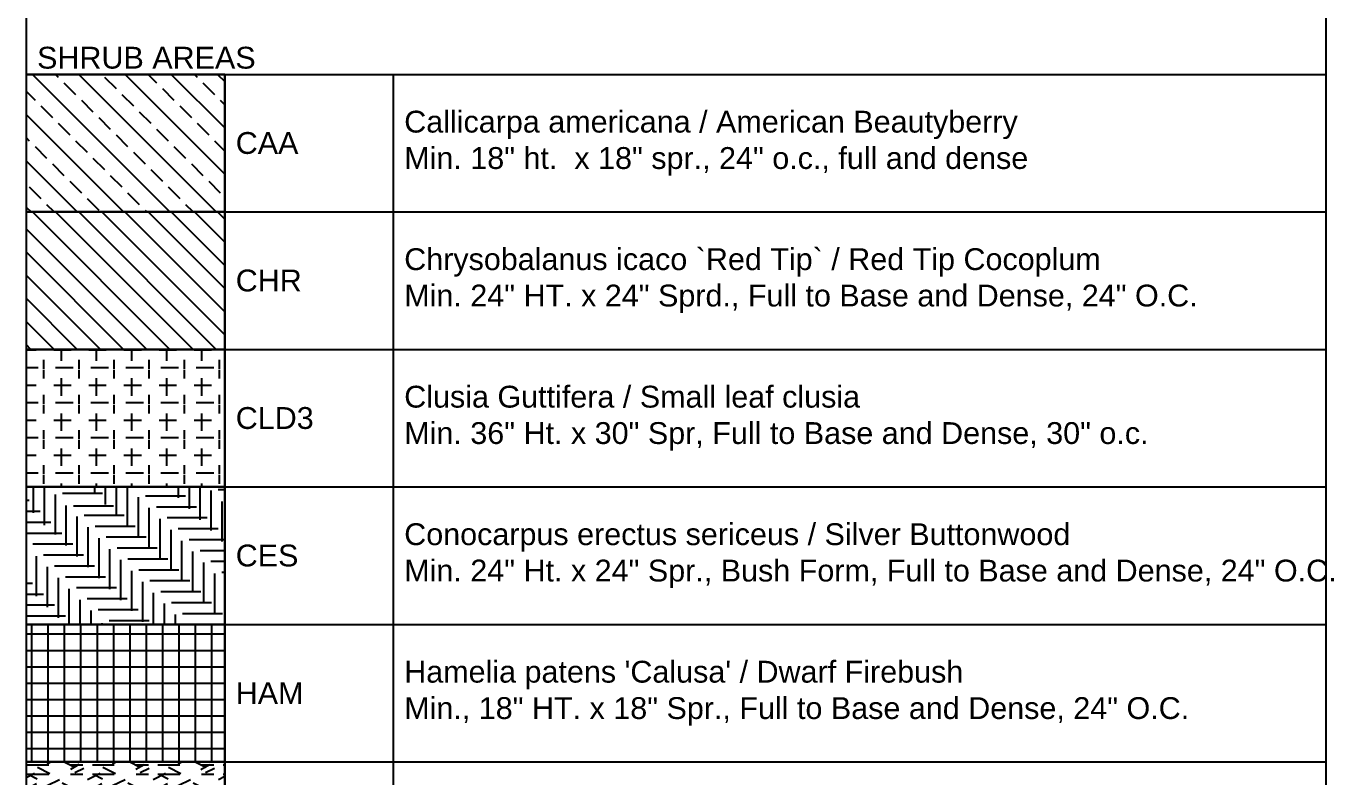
# Model space of a CAD drawing. Header units: feet. Extents: x 919634 to 928945, y 707022 to 708026.
# Drawn here: x 919835.5 to 919955.3, y 707267 to 707335.8 of the extents above; entities that cross this region are included whole.
import ezdxf

# ---------------------------------------------------------------- set-up
doc = ezdxf.new("R2010")
doc.units = ezdxf.units.FT
doc.header["$LTSCALE"] = 20
doc.header["$MEASUREMENT"] = 0
doc.layers.add('L-SCHD-TEXT-035M', color=7, linetype='Continuous')
doc.layers.add('LP-PATT-SHAR', color=4, linetype='Continuous')
doc.styles.add('SCHEDULE HEADER', font='arial.ttf')
doc.styles.add('SCHEDULE TEXT', font='arial.ttf')
doc.styles.add('SCHEDULE TITLE', font='arial.ttf')

# ---------------------------------------------------------------- blocks, each defined once
blk = doc.blocks.new('*T204')
at = {"layer": 'L-SCHD-TEXT-035M', "color": 0, "linetype": 'ByBlock', "lineweight": -2, "transparency": 16777216}
for p, q in [((0, 0), (119.0581173260573, 0)), ((0, 0), (0, -631.4164620281952)), ((119.0581173260573, 0), (119.0581173260573, -631.4164620281952)), ((0, -7.2), (119.0581173260573, -7.2)), ((18.2, -7.2), (18.2, -13.60291041382446)), ((33.63656207366985, -7.2), (33.63656207366985, -13.60291041382446)), ((0, -13.60291041382446), (119.0581173260573, -13.60291041382446)), ((0, -20.00445657116871), (119.0581173260573, -20.00445657116871)), ((18.2, -20.00445657116871), (18.2, -214.1044565711687)), ((33.63656207366985, -20.00445657116871), (33.63656207366985, -214.1044565711687)), ((0, -38.90445657116871), (119.0581173260573, -38.90445657116871)), ((0, -56.50445657116871), (119.0581173260573, -56.50445657116871)), ((0, -74.10445657116871), (119.0581173260573, -74.10445657116871)), ((0, -93.0044565711687), (119.0581173260573, -93.0044565711687)), ((0, -109.1044565711687), (119.0581173260573, -109.1044565711687)), ((0, -125.2044565711687), (119.0581173260573, -125.2044565711687)), ((0, -144.1044565711687), (119.0581173260573, -144.1044565711687)), ((0, -160.2044565711687), (119.0581173260573, -160.2044565711687)), ((0, -179.1044565711687), (119.0581173260573, -179.1044565711687)), ((0, -195.2044565711687), (119.0581173260573, -195.2044565711687)), ((0, -214.1044565711687), (119.0581173260573, -214.1044565711687)), ((0, -220.506002728513), (119.0581173260573, -220.506002728513)), ((18.2, -220.506002728513), (18.2, -271.806002728513)), ((33.63656207366985, -220.506002728513), (33.63656207366985, -271.806002728513)), ((0, -238.1060027285129), (119.0581173260573, -238.1060027285129)), ((0, -255.7060027285129), (119.0581173260573, -255.7060027285129)), ((0, -271.806002728513), (119.0581173260573, -271.806002728513)), ((0, -278.2075488858572), (119.0581173260573, -278.2075488858572)), ((18.2, -278.2075488858572), (18.2, -316.0075488858573)), ((33.63656207366985, -278.2075488858572), (33.63656207366985, -316.0075488858573)), ((0, -290.8075488858572), (119.0581173260573, -290.8075488858572)), ((0, -303.4075488858572), (119.0581173260573, -303.4075488858572)), ((0, -316.0075488858573), (119.0581173260573, -316.0075488858573)), ((0, -322.4090950432015), (119.0581173260573, -322.4090950432015)), ((18.2, -322.4090950432015), (18.2, -448.4090950432017)), ((33.63656207366985, -322.4090950432015), (33.63656207366985, -448.4090950432017)), ((0, -335.0090950432015), (119.0581173260573, -335.0090950432015)), ((0, -347.6090950432015), (119.0581173260573, -347.6090950432015)), ((0, -360.2090950432016), (119.0581173260573, -360.2090950432016)), ((0, -372.8090950432016), (119.0581173260573, -372.8090950432016)), ((0, -385.4090950432016), (119.0581173260573, -385.4090950432016)), ((0, -398.0090950432016), (119.0581173260573, -398.0090950432016)), ((0, -410.6090950432016), (119.0581173260573, -410.6090950432016)), ((0, -423.2090950432017), (119.0581173260573, -423.2090950432017)), ((0, -435.8090950432017), (119.0581173260573, -435.8090950432017)), ((0, -448.4090950432017), (119.0581173260573, -448.4090950432017)), ((0, -454.8106412005459), (119.0581173260573, -454.8106412005459)), ((18.2, -454.8106412005459), (18.2, -505.210641200546)), ((33.63656207366985, -454.8106412005459), (33.63656207366985, -505.210641200546)), ((0, -467.410641200546), (119.0581173260573, -467.410641200546)), ((0, -480.010641200546), (119.0581173260573, -480.010641200546)), ((0, -492.610641200546), (119.0581173260573, -492.610641200546)), ((0, -505.210641200546), (119.0581173260573, -505.210641200546)), ((0, -511.6135516143705), (119.0581173260573, -511.6135516143705)), ((18.2, -511.6135516143705), (18.2, -599.8135516143707)), ((33.63656207366985, -511.6135516143705), (33.63656207366985, -599.8135516143707)), ((0, -524.2135516143705), (119.0581173260573, -524.2135516143705)), ((0, -536.8135516143706), (119.0581173260573, -536.8135516143706)), ((0, -549.4135516143706), (119.0581173260573, -549.4135516143706)), ((0, -562.0135516143706), (119.0581173260573, -562.0135516143706)), ((0, -574.6135516143706), (119.0581173260573, -574.6135516143706)), ((0, -587.2135516143707), (119.0581173260573, -587.2135516143707)), ((0, -599.8135516143707), (119.0581173260573, -599.8135516143707)), ((0, -606.2164620281951), (119.0581173260573, -606.2164620281951)), ((18.2, -606.2164620281951), (18.2, -631.4164620281952)), ((33.63656207366985, -606.2164620281951), (33.63656207366985, -631.4164620281952)), ((0, -618.8164620281951), (119.0581173260573, -618.8164620281951)), ((0, -631.4164620281952), (119.0581173260573, -631.4164620281952))]:
    blk.add_line(p, q, dxfattribs=at)
at = {"layer": 'L-SCHD-TEXT-035M', "color": 0, "transparency": 16777216, "char_height": 2}
for s, insert, width, attachment_point, style in [('^JSYMBOL', (1, -13.10291041382446), 16.2, 7, 'SCHEDULE HEADER'), ('^JCODE', (19.2, -13.10291041382446), 13.43656207366985, 7, 'SCHEDULE HEADER'), ('^JBOTANICAL / COMMON NAME', (34.63656207366985, -13.10291041382446), 83.42155525238745, 7, 'SCHEDULE HEADER'), ('^JTREES', (1, -19.50445657116871), 117.0581173260573, 7, 'SCHEDULE HEADER'), ('Bursera simaruba / Gumbo Limbo^JMin. 12` Ht. x 5` Spr. 2" Cal., 6\' c.t., Single Straight Trunk, Full Canopy (CATEGORY 1 TREE)', (34.63656207366985, -29.45445657116871), 83.42155525238745, 4, 'SCHEDULE TEXT'), ('BU', (19.2, -29.45445657116871), 13.43656207366985, 4, 'SCHEDULE TEXT'), ('Clusia rosea / Pitch Apple^JMin. 10` Ht. x 4` Spr. 2" Cal. 5\' c.t. Single Straight Trunk, Full Canopy (CATEGORY 2 TREE)', (34.63656207366985, -47.70445657116871), 83.42155525238745, 4, 'SCHEDULE TEXT'), ('CR', (19.2, -47.70445657116871), 13.43656207366985, 4, 'SCHEDULE TEXT'), ('Coccoloba diversifolia / Pigeon Plum^JMin. 10` Ht. x 4` Spr., 2" Cal., 5\' c.t., Single Straight Trunk, Full Canopy (CATEGORY 2 TREE)', (34.63656207366985, -65.30445657116871), 83.42155525238745, 4, 'SCHEDULE TEXT'), ('CO', (19.2, -65.30445657116871), 13.43656207366985, 4, 'SCHEDULE TEXT'), ('Conocarpus erectus / Green Buttonwood^JMin. 12` Ht. x 5` Spr., 2.5" Cal., 6\' c.t., Single Straight Trunk, Full Canopy (CATEGORY 1 TREE)', (34.63656207366985, -83.55445657116871), 83.42155525238745, 4, 'SCHEDULE TEXT'), ('CE', (19.2, -83.55445657116871), 13.43656207366985, 4, 'SCHEDULE TEXT'), ('Conocarpus erectus sericeus / Silver Buttonwood^JMin. 10` Ht. x 4` Spr., 1.5" Cal., 5\' c.t., Single Straight Trunk, Full Canopy (CATEGORY 3 TREE)', (34.63656207366985, -101.0544565711687), 83.42155525238745, 4, 'SCHEDULE TEXT'), ('CS', (19.2, -101.0544565711687), 13.43656207366985, 4, 'SCHEDULE TEXT'), ('Cordia sebestena / Orange Geiger Tree^JMin. 10` Ht. x 4` Spr. 2" Cal. Min. 5\' c.t., Single Straight Trunk, Full Canopy (CATEGORY 2 TREE)', (34.63656207366985, -117.1544565711687), 83.42155525238745, 4, 'SCHEDULE TEXT'), ('CG', (19.2, -117.1544565711687), 13.43656207366985, 4, 'SCHEDULE TEXT'), ('Delonix regia / Royal Poinciana^JMin. 18` Ht. x 10` Spr., 6" Cal., Single Straight leader, Full Canopy (CATEGORY 1 TREE)', (34.63656207366985, -134.6544565711687), 83.42155525238745, 4, 'SCHEDULE TEXT'), ('DR', (19.2, -134.6544565711687), 13.43656207366985, 4, 'SCHEDULE TEXT'), ('Elaeocarpus decipiens / Japanese Blueberry Tree^JMin. 10` Ht. x 4` Spr., 2" cal., 5` c.t., Full dense canopy (CATEGORY 2 TREE)', (34.63656207366985, -152.1544565711687), 83.42155525238745, 4, 'SCHEDULE TEXT'), ('ED', (19.2, -152.1544565711687), 13.43656207366985, 4, 'SCHEDULE TEXT'), ('Lagerstroemia speciosa / Queen\'s Crape Myrtle^JMin. 12\' ht., 5\' spr., 2" cal. 6\' c.t., full canopy (CATEGORY 1 TREE)', (34.63656207366985, -169.6544565711687), 83.42155525238745, 4, 'SCHEDULE TEXT'), ('LS', (19.2, -169.6544565711687), 13.43656207366985, 4, 'SCHEDULE TEXT'), ('Ligustrum japonicum / Japanese Privet^JMin. 8` Ht. x 4` Spr. 1.5" Cal., Multi-Trunk, Full Canopy (CATEGORY 3 TREE)', (34.63656207366985, -187.1544565711687), 83.42155525238745, 4, 'SCHEDULE TEXT'), ('LJ', (19.2, -187.1544565711687), 13.43656207366985, 4, 'SCHEDULE TEXT'), ("Quercus virginiana / Live Oak^JMin. 12` Ht. x 5` Spr., 2` Cal., 6' c.t., Straight trunk, Full Canopy (CATEGORY 1 TREE)", (34.63656207366985, -204.6544565711687), 83.42155525238745, 4, 'SCHEDULE TEXT'), ('QV', (19.2, -204.6544565711687), 13.43656207366985, 4, 'SCHEDULE TEXT'), ('^JPALM TREES', (1, -220.006002728513), 117.0581173260573, 7, 'SCHEDULE HEADER'), ('Ptychosperma elegans / Alexander palm^J10` Ct, Full canopy, single straight trunk, matched (CATEGORY 4 TREE)', (34.63656207366985, -229.306002728513), 83.42155525238745, 4, 'SCHEDULE TEXT'), ('PE', (19.2, -229.306002728513), 13.43656207366985, 4, 'SCHEDULE TEXT'), ('Roystonea elata / Florida Royal Palm^JMin. 8` GW, 16` OA Ht., Heavy Straight Trunk, No Scars, Full Crown (CATEGORY 4 TREE)', (34.63656207366985, -246.9060027285129), 83.42155525238745, 4, 'SCHEDULE TEXT'), ('RE', (19.2, -246.9060027285129), 13.43656207366985, 4, 'SCHEDULE TEXT'), ('Sabal palmetto / Cabbage Palmetto^JVarying Heights, 12`-16` CT, Slick Straight Trunk (CATEGORY 4 TREE)', (34.63656207366985, -263.756002728513), 83.42155525238745, 4, 'SCHEDULE TEXT'), ('SP', (19.2, -263.756002728513), 13.43656207366985, 4, 'SCHEDULE TEXT'), ('^JSHRUBS', (1, -277.7075488858572), 117.0581173260573, 7, 'SCHEDULE HEADER'), ('Cordyline fruticosa `Red Sister` / Red Sister Ti Plant^J3 PPP, Min. 24" Ht. x 18" Spr., Full to Base and Dense', (34.63656207366985, -284.5075488858572), 83.42155525238745, 4, 'SCHEDULE TEXT'), ('COR', (19.2, -284.5075488858572), 13.43656207366985, 4, 'SCHEDULE TEXT'), ('Crinum augustum `Queen Emma` / `Queen Emma` Crinum^J1 PPP, Min. 3` Ht. x 3` Spr., Disease Free, Specimen', (34.63656207366985, -297.1075488858572), 83.42155525238745, 4, 'SCHEDULE TEXT'), ('CRI', (19.2, -297.1075488858572), 13.43656207366985, 4, 'SCHEDULE TEXT'), ('Podocarpus macrophyllus `pringles` / Dwarf Podocarpus^J18" Ht. x 18" Spr. 18" O.C. Full and Dense Shrub, Full to Base', (34.63656207366985, -309.7075488858572), 83.42155525238745, 4, 'SCHEDULE TEXT'), ('POM', (19.2, -309.7075488858572), 13.43656207366985, 4, 'SCHEDULE TEXT'), ('^JSHRUB AREAS', (1, -321.9090950432015), 117.0581173260573, 7, 'SCHEDULE HEADER'), ('Callicarpa americana / American Beautyberry^JMin. 18" ht.  x 18" spr., 24" o.c., full and dense', (34.63656207366985, -328.7090950432015), 83.42155525238745, 4, 'SCHEDULE TEXT'), ('CAA', (19.2, -328.7090950432015), 13.43656207366985, 4, 'SCHEDULE TEXT'), ('Chrysobalanus icaco `Red Tip` / Red Tip Cocoplum^JMin. 24" HT. x 24" Sprd., Full to Base and Dense, 24" O.C.', (34.63656207366985, -341.3090950432015), 83.42155525238745, 4, 'SCHEDULE TEXT'), ('CHR', (19.2, -341.3090950432015), 13.43656207366985, 4, 'SCHEDULE TEXT'), ('Clusia Guttifera / Small leaf clusia^JMin. 36" Ht. x 30" Spr, Full to Base and Dense, 30" o.c.', (34.63656207366985, -353.9090950432015), 83.42155525238745, 4, 'SCHEDULE TEXT'), ('CLD3', (19.2, -353.9090950432015), 13.43656207366985, 4, 'SCHEDULE TEXT'), ('Conocarpus erectus sericeus / Silver Buttonwood^JMin. 24" Ht. x 24" Spr., Bush Form, Full to Base and Dense, 24" O.C.', (34.63656207366985, -366.5090950432016), 83.42155525238745, 4, 'SCHEDULE TEXT'), ('CES', (19.2, -366.5090950432016), 13.43656207366985, 4, 'SCHEDULE TEXT'), ('Hamelia patens \'Calusa\' / Dwarf Firebush^JMin., 18" HT. x 18" Spr., Full to Base and Dense, 24" O.C.', (34.63656207366985, -379.1090950432016), 83.42155525238745, 4, 'SCHEDULE TEXT'), ('HAM', (19.2, -379.1090950432016), 13.43656207366985, 4, 'SCHEDULE TEXT'), ('Philodendron\'Xanadu\' / Dwarf Philodendron^JMIN. 16" X 18" SPR.. 18" O.C.', (34.63656207366985, -391.7090950432016), 83.42155525238745, 4, 'SCHEDULE TEXT'), ('PHI', (19.2, -391.7090950432016), 13.43656207366985, 4, 'SCHEDULE TEXT'), ('Podocarpus macrophyllus / Podocarpus^JMin. 48" Ht. x 18" Spr., Full to Base and Densee, 18" O.C. ', (34.63656207366985, -404.3090950432016), 83.42155525238745, 4, 'SCHEDULE TEXT'), ('POD', (19.2, -404.3090950432016), 13.43656207366985, 4, 'SCHEDULE TEXT'), ('Psychotria nervosa \'Little Psycho\' / Dwarf Wild Coffee^JMin. 18" Ht. x 18" Spr. 18" O.C. Full and Dense Shrub, Full to Edge of Pot', (34.63656207366985, -416.9090950432017), 83.42155525238745, 4, 'SCHEDULE TEXT'), ('PSY', (19.2, -416.9090950432017), 13.43656207366985, 4, 'SCHEDULE TEXT'), ('Serenoa repens / Saw Palmetto^JMin. 36" Ht. x 30" Spr. 30" O.C. Full and Dense Shrub, Full to Edge of Pot', (34.63656207366985, -429.5090950432017), 83.42155525238745, 4, 'SCHEDULE TEXT'), ('SER', (19.2, -429.5090950432017), 13.43656207366985, 4, 'SCHEDULE TEXT'), ('Zamia pumila / Coontie^JMin. 18" Ht. x 18" Spr., Full and Dense, No Spots, 24" O.C., ', (34.63656207366985, -442.1090950432017), 83.42155525238745, 4, 'SCHEDULE TEXT'), ('ZAM', (19.2, -442.1090950432017), 13.43656207366985, 4, 'SCHEDULE TEXT'), ('^JGRASSES', (1, -454.3106412005459), 117.0581173260573, 7, 'SCHEDULE HEADER'), ('Hymenocallis latifolia / Spider Lily^JMin. 18" Ht. x 18" Spr., Fully Rooted and Dense, 18" O.C., ', (34.63656207366985, -461.110641200546), 83.42155525238745, 4, 'SCHEDULE TEXT'), ('HYM', (19.2, -461.110641200546), 13.43656207366985, 4, 'SCHEDULE TEXT'), ('Muhlenbergia capillaris / Pink Muhly Grass^JMin. 18" HT. x 18" Sprd., Fully Rooted and Dense, 24" O.C.', (34.63656207366985, -473.710641200546), 83.42155525238745, 4, 'SCHEDULE TEXT'), ('MUH', (19.2, -473.710641200546), 13.43656207366985, 4, 'SCHEDULE TEXT'), ('Tripsacum dactyloides / Fakahatchee Grass^JMin. 36" ht. x 24" spr, 30" o.c.', (34.63656207366985, -486.310641200546), 83.42155525238745, 4, 'SCHEDULE TEXT'), ('FAK', (19.2, -486.310641200546), 13.43656207366985, 4, 'SCHEDULE TEXT'), ('Tripsacum floridanum / Dwarf Fakahatchee Grass^JMin. 18"  HT. x 18" Sprd., Fully Rooted and Dense, 24" O.C.', (34.63656207366985, -498.910641200546), 83.42155525238745, 4, 'SCHEDULE TEXT'), ('TRF', (19.2, -498.910641200546), 13.43656207366985, 4, 'SCHEDULE TEXT'), ('^JGROUND COVERS', (1, -511.1135516143705), 117.0581173260573, 7, 'SCHEDULE HEADER'), ('Ficus microcarpa `Green Island` / Green Island Ficus^JMin. 12" Ht. x 12" Sprd., Fully Rooted and Dense, 12" O.C.', (34.63656207366985, -517.9135516143706), 83.42155525238745, 4, 'SCHEDULE TEXT'), ('FIC', (19.2, -517.9135516143706), 13.43656207366985, 4, 'SCHEDULE TEXT'), ('Glandularia maritima / Beach Verbena^JMin. 8" HT. x 8" Sprd., Full and Dense, 12" O.C.', (34.63656207366985, -530.5135516143705), 83.42155525238745, 4, 'SCHEDULE TEXT'), ('GLA', (19.2, -530.5135516143705), 13.43656207366985, 4, 'SCHEDULE TEXT'), ('Helianthus debilis / Dune Sunflower^JMin. 18" Ht. x 18" Sprd., 24" O.C., Full and Dense', (34.63656207366985, -543.1135516143706), 83.42155525238745, 4, 'SCHEDULE TEXT'), ('HEL', (19.2, -543.1135516143706), 13.43656207366985, 4, 'SCHEDULE TEXT'), ('Ilex vomitoria `Nana` / Dwarf Yaupon^JMin. 12" Ht. x 12" Spr. 18" O.C. Full and Dense Shrub, Full to Edge of Pot', (34.63656207366985, -555.7135516143705), 83.42155525238745, 4, 'SCHEDULE TEXT'), ('ILV', (19.2, -555.7135516143705), 13.43656207366985, 4, 'SCHEDULE TEXT'), ('Juniperus chinensis `parsonii` / Parsoni juniper^JMin. 12" Ht.  x 18" Sprd., 24" O.C., Full and Dense', (34.63656207366985, -568.3135516143707), 83.42155525238745, 4, 'SCHEDULE TEXT'), ('JUP', (19.2, -568.3135516143707), 13.43656207366985, 4, 'SCHEDULE TEXT'), ('Salvia coccinea / Sage, Tropical Red^JMin. 12" ht. x 12" spr., full to base, 18" o.c.', (34.63656207366985, -580.9135516143706), 83.42155525238745, 4, 'SCHEDULE TEXT'), ('SAL', (19.2, -580.9135516143706), 13.43656207366985, 4, 'SCHEDULE TEXT'), ('Trachelospermum asiaticum `Minima` / Minima Jasmine^JMin. 12" Ht. x 18" Spr., 18" O.C., Full to Edge of Pot', (34.63656207366985, -593.5135516143707), 83.42155525238745, 4, 'SCHEDULE TEXT'), ('TRA', (19.2, -593.5135516143707), 13.43656207366985, 4, 'SCHEDULE TEXT'), ('^JSOD AND MULCH', (1, -605.7164620281951), 117.0581173260573, 7, 'SCHEDULE HEADER'), ('Shredded Melaleuca / Mulch^JFree of Foreign Materials and Weeds, Minimum Depth After Settling Shall be 3"; Quantity to be Verified in the Field', (34.63656207366985, -612.5164620281951), 83.42155525238745, 4, 'SCHEDULE TEXT'), ('MULCH', (19.2, -612.5164620281951), 13.43656207366985, 4, 'SCHEDULE TEXT'), ('Stenotaphrum secundatum `Floritam` / Floritam St. Augustine Sod^JDisease Free, Laid Tightly w/ Staggered Joints, Rolled and Sanded to Level Lawn *Quantity to be Verified in the Field', (34.63656207366985, -625.1164620281952), 83.42155525238745, 4, 'SCHEDULE TEXT'), ('SOD', (19.2, -625.1164620281952), 13.43656207366985, 4, 'SCHEDULE TEXT')]:
    blk.add_mtext(s, dxfattribs=dict(at, insert=insert, width=width, attachment_point=attachment_point, style=style))
blk = doc.blocks.new('LAFX-PLANTSCHEDULE2')
at = {"layer": 'LP-PATT-SHAR'}
h = blk.add_hatch(dxfattribs=at)
h.set_pattern_fill('ANSI33', color=256, scale=12, angle=90)
h.set_pattern_definition([(135, (0, -335.0090950431768), (-2.121320343559643, -2.121320343559643), []), (135, (0, -332.8877747032093), (-2.121320343559643, -2.121320343559643), [1.5, -0.75])])
h.paths.add_polyline_path([(0, -322.4090950432001), (0, -335.0090950431768), (18.19999999995343, -335.0090950431768), (18.19999999995343, -322.4090950432001)])
h = blk.add_hatch(dxfattribs=at)
h.set_pattern_fill('ANSI31', color=256, scale=12, angle=90)
h.set_pattern_definition([(135, (0, -347.6090950431535), (-1.060660171779821, -1.060660171779821), [])])
h.paths.add_polyline_path([(0, -335.0090950431768), (0, -347.6090950431535), (18.19999999995343, -347.6090950431535), (18.19999999995343, -335.0090950431768)])
h = blk.add_hatch(dxfattribs=at)
h.set_pattern_fill('LAFX-A410-SCREEN', color=256, scale=2.4, pattern_type=2)
h.set_pattern_definition([(0, (0.000531263998709619, -356.9906950431177), (0, 3.216), [0.806472, -2.409534582624]), (0, (0.8070000000298023, -358.6035910431528), (0, 3.216), [1.601232, -1.6147570698456]), (0, (2.408159999991767, -356.9906950431177), (0, 3.216), [0.806472, -2.409534582624]), (90, (1.613471999997273, -357.797095043119), (-3.216, 1.969232053028944e-16), [0.794784, -2.421222487224]), (90, (0.000531263998709619, -359.4100630431203), (-3.216, 1.969232053028944e-16), [0.783096, -2.432910391824]), (90, (1.613471999997273, -360.2048448831774), (-3.216, 1.969232053028944e-16), [0.794784, -2.421222487224]), (90, (0.000531263998709619, -358.6152790430933), (-3.216, 1.969232053028944e-16), [0.8298479999999999, -2.386158773424])])
h.paths.add_polyline_path([(0, -347.6090950431535), (0, -360.2090950431302), (18.19999999995343, -360.2090950431302), (18.19999999995343, -347.6090950431535)])
h = blk.add_hatch(dxfattribs=at)
h.set_pattern_fill('LAFX-A220-HBDASH', color=256, scale=22, pattern_type=2)
h.set_pattern_definition([(0, (15.72472000005655, -381.0300550431712), (0, 22), [3.66674, -18.333333333326]), (0, (14.72459999995772, -380.0301550432341), (0, 22), [3.66674, -18.333333333326]), (0, (13.72470000002068, -379.0300350432517), (0, 22), [3.66674, -18.333333333326]), (0, (12.72458000003826, -378.0301350431982), (0, 22), [3.66674, -18.333333333326]), (0, (11.7246799999848, -377.0300150432158), (0, 22), [3.66674, -18.333333333326]), (0, (18.32490000000689, -376.262875043205), (0, 22), [3.66674, -18.333333333326]), (0, (10.72456000000238, -376.0301150432788), (0, 22), [3.66674, -18.333333333326]), (0, (17.32499999995343, -375.2629750432679), (0, 22), [3.66674, -18.333333333326]), (0, (9.724659999948926, -375.02999504318), (0, 22), [3.66674, -18.333333333326]), (0, (16.32487999997102, -374.2628770432202), (0, 22), [3.66674, -18.333333333326]), (0, (8.72453999996651, -374.0300510432571), (0, 22), [3.66674, -18.333333333326]), (0, (15.32498000003397, -373.2628890431952), (0, 22), [3.66674, -18.333333333326]), (0, (7.724640000029467, -373.0300630432321), (0, 22), [3.66674, -18.333333333326]), (0, (14.32486000005156, -372.2628790432354), (0, 22), [3.66674, -18.333333333326]), (0, (6.724739999976009, -372.0300530432723), (0, 22), [3.66674, -18.333333333326]), (0, (21.00009999994654, -371.6714310431853), (0, 22), [3.66674, -18.333333333326]), (0, (13.3249599999981, -371.2628910432104), (0, 22), [3.66674, -18.333333333326]), (0, (5.724619999993593, -371.0300430431962), (0, 22), [3.66674, -18.333333333326]), (0, (19.99997999996413, -370.6714430432767), (0, 22), [3.66674, -18.333333333326]), (0, (12.32484000001568, -370.2628150432138), (0, 22), [3.66674, -18.333333333326]), (0, (4.72472000005655, -370.0300550431712), (0, 22), [3.66674, -18.333333333326]), (0, (19.00008000002708, -369.6714550432516), (0, 22), [3.66674, -18.333333333326]), (0, (11.32493999996223, -369.2629150432767), (0, 22), [3.66674, -18.333333333326]), (0, (3.724599999957718, -369.0301550432341), (0, 22), [3.66674, -18.333333333326]), (0, (17.99996000004467, -368.6713350432692), (0, 22), [3.66674, -18.333333333326]), (0, (10.32481999997981, -368.2627950431779), (0, 22), [3.66674, -18.333333333326]), (0, (2.724700000020675, -368.0300350432517), (0, 22), [3.66674, -18.333333333326]), (0, (17.00005999999121, -367.6714350432158), (0, 22), [3.66674, -18.333333333326]), (0, (9.324920000042766, -367.2628950432409), (0, 22), [3.66674, -18.333333333326]), (0, (1.724645999958739, -367.0301350431982), (0, 22), [3.66674, -18.333333333326]), (0, (15.99994000000879, -366.6715350432787), (0, 22), [3.66674, -18.333333333326]), (0, (8.325019999989308, -366.2627750432584), (0, 22), [3.66674, -18.333333333326]), (0, (0.7246359999990091, -366.0300150432158), (0, 22), [3.66674, -18.333333333326]), (0, (15.00003999995533, -365.6714150431799), (0, 22), [3.66674, -18.333333333326]), (0, (7.324900000006892, -365.262875043205), (0, 22), [3.66674, -18.333333333326]), (0, (-0.2753520000260323, -365.0301150432788), (0, 22), [3.66674, -18.333333333326]), (0, (13.99991999997292, -364.6715150432428), (0, 22), [3.66674, -18.333333333326]), (0, (6.324999999953434, -364.2629750432679), (0, 22), [3.66674, -18.333333333326]), (0, (-1.275361999985762, -364.02999504318), (0, 22), [3.66674, -18.333333333326]), (0, (13.00002000003587, -363.6713950432604), (0, 22), [3.66674, -18.333333333326]), (0, (5.324879999971017, -363.2628550431691), (0, 22), [3.66674, -18.333333333326]), (0, (-2.27546000003349, -363.0300950432429), (0, 22), [3.66674, -18.333333333326]), (0, (11.99990000005346, -362.671495043207), (0, 22), [3.66674, -18.333333333326]), (0, (4.324980000033975, -362.2629550432321), (0, 22), [3.66674, -18.333333333326]), (0, (-3.275359999970533, -362.0299750432605), (0, 22), [3.66674, -18.333333333326]), (0, (11, -361.6713750432245), (0, 22), [3.66674, -18.333333333326]), (0, (3.324860000051558, -361.2628350432497), (0, 22), [3.66674, -18.333333333326]), (0, (-4.275260000023991, -361.030075043207), (0, 22), [3.66674, -18.333333333326]), (0, (10.00009999994654, -360.6714750431711), (0, 22), [3.66674, -18.333333333326]), (0, (2.3249599999981, -360.2629350431962), (0, 22), [3.66674, -18.333333333326]), (0, (-5.275380000006407, -360.1676750432234), (0, 22), [3.66674, -18.333333333326]), (0, (8.999979999964125, -359.6713550431887), (0, 22), [3.66674, -18.333333333326]), (0, (1.324927999987267, -359.2628150432138), (0, 22), [3.66674, -18.333333333326]), (0, (8.000080000027083, -358.6714550432516), (0, 22), [3.66674, -18.333333333326]), (0, (0.3249180000275373, -358.2629150432767), (0, 22), [3.66674, -18.333333333326]), (0, (6.999960000044666, -357.6713350432692), (0, 22), [3.66674, -18.333333333326]), (0, (-0.6750920000486076, -357.2627950431779), (0, 22), [3.66674, -18.333333333326]), (0, (6.000059999991208, -356.6714350432158), (0, 22), [3.66674, -18.333333333326]), (0, (-1.675079999957234, -356.2628950432409), (0, 22), [3.66674, -18.333333333326]), (0, (4.999940000008792, -355.6715350432787), (0, 22), [3.66674, -18.333333333326]), (0, (-2.674980000010692, -355.4004950432573), (0, 22), [3.66674, -18.333333333326]), (0, (4.000039999955334, -354.6714150431799), (0, 22), [3.66674, -18.333333333326]), (0, (2.999919999972917, -353.6715150432428), (0, 22), [3.66674, -18.333333333326]), (0, (1.999997999984771, -352.6713950432604), (0, 22), [3.66674, -18.333333333326]), (0, (1.00000999995973, -351.671495043207), (0, 22), [3.66674, -18.333333333326]), (0, (0, -350.8090950432234), (0, 22), [3.66674, -18.333333333326]), (90, (21.41633999999613, -375.8090150431963), (-22, 1.347111479062089e-15), [3.66674, -18.333333333326]), (90, (20.41643999994267, -374.8090930432081), (-22, 1.347111479062089e-15), [3.66674, -18.333333333326]), (90, (19.41631999996025, -373.8091050431831), (-22, 1.347111479062089e-15), [3.66674, -18.333333333326]), (90, (18.74135999998543, -380.4006350432755), (-22, 1.347111479062089e-15), [3.66674, -18.333333333326]), (90, (18.41642000002321, -372.8090950432234), (-22, 1.347111479062089e-15), [3.66674, -18.333333333326]), (90, (17.74124000000302, -379.4005150431767), (-22, 1.347111479062089e-15), [3.66674, -18.333333333326]), (90, (17.41630000004079, -371.8090850432636), (-22, 1.347111479062089e-15), [3.66674, -18.333333333326]), (90, (16.74133999994956, -378.4006150432397), (-22, 1.347111479062089e-15), [3.66674, -18.333333333326]), (90, (16.41639999998733, -370.8090970432386), (-22, 1.347111479062089e-15), [3.66674, -18.333333333326]), (90, (16.14095999998972, -385.1678150432417), (-22, 1.347111479062089e-15), [3.66674, -18.333333333326]), (90, (15.74121999996714, -377.4004950432573), (-22, 1.347111479062089e-15), [3.66674, -18.333333333326]), (90, (15.41628000000492, -369.8091750432504), (-22, 1.347111479062089e-15), [3.66674, -18.333333333326]), (90, (15.14106000005268, -384.1676950432593), (-22, 1.347111479062089e-15), [3.66674, -18.333333333326]), (90, (14.7413200000301, -376.4005950432038), (-22, 1.347111479062089e-15), [3.66674, -18.333333333326]), (90, (14.41637999995146, -368.809055043268), (-22, 1.347111479062089e-15), [3.66674, -18.333333333326]), (90, (14.14093999995384, -383.1677950432058), (-22, 1.347111479062089e-15), [3.66674, -18.333333333326]), (90, (13.74120000004768, -375.4004750432214), (-22, 1.347111479062089e-15), [3.66674, -18.333333333326]), (90, (13.41625999996904, -367.8091550432146), (-22, 1.347111479062089e-15), [3.66674, -18.333333333326]), (90, (13.1410400000168, -382.1676750432234), (-22, 1.347111479062089e-15), [3.66674, -18.333333333326]), (90, (12.74129999999423, -374.4005310431821), (-22, 1.347111479062089e-15), [3.66674, -18.333333333326]), (90, (12.416360000032, -366.8090350432321), (-22, 1.347111479062089e-15), [3.66674, -18.333333333326]), (90, (12.14092000003438, -381.16777504317), (-22, 1.347111479062089e-15), [3.66674, -18.333333333326]), (90, (11.74118000001181, -373.4005430432735), (-22, 1.347111479062089e-15), [3.66674, -18.333333333326]), (90, (11.41645999997854, -365.8091350431787), (-22, 1.347111479062089e-15), [3.66674, -18.333333333326]), (90, (11.14101999998093, -380.1676550431876), (-22, 1.347111479062089e-15), [3.66674, -18.333333333326]), (90, (10.74127999995835, -372.4005330431974), (-22, 1.347111479062089e-15), [3.66674, -18.333333333326]), (90, (10.41633999999613, -364.8090150431963), (-22, 1.347111479062089e-15), [3.66674, -18.333333333326]), (90, (10.14089999999851, -379.1677550432505), (-22, 1.347111479062089e-15), [3.66674, -18.333333333326]), (90, (9.741380000021309, -371.4005450431723), (-22, 1.347111479062089e-15), [3.66674, -18.333333333326]), (90, (9.416439999942668, -363.8091150432592), (-22, 1.347111479062089e-15), [3.66674, -18.333333333326]), (90, (9.140999999945052, -378.1676350432681), (-22, 1.347111479062089e-15), [3.66674, -18.333333333326]), (90, (8.741260000038892, -370.4005350432126), (-22, 1.347111479062089e-15), [3.66674, -18.333333333326]), (90, (8.416319999960251, -362.8089950432768), (-22, 1.347111479062089e-15), [3.66674, -18.333333333326]), (90, (8.14110000000801, -377.1677350432146), (-22, 1.347111479062089e-15), [3.66674, -18.333333333326]), (90, (7.741359999985434, -369.4006350432755), (-22, 1.347111479062089e-15), [3.66674, -18.333333333326]), (90, (7.416420000023209, -361.8090950432234), (-22, 1.347111479062089e-15), [3.66674, -18.333333333326]), (90, (7.140980000025593, -376.1676150432322), (-22, 1.347111479062089e-15), [3.66674, -18.333333333326]), (90, (6.741240000003017, -368.4005150431767), (-22, 1.347111479062089e-15), [3.66674, -18.333333333326]), (90, (6.416300000040792, -360.8091950431699), (-22, 1.347111479062089e-15), [3.66674, -18.333333333326]), (90, (6.141079999972135, -375.1677150431788), (-22, 1.347111479062089e-15), [3.66674, -18.333333333326]), (90, (5.74133999994956, -367.4006150432397), (-22, 1.347111479062089e-15), [3.66674, -18.333333333326]), (90, (5.416399999987334, -359.8090750431875), (-22, 1.347111479062089e-15), [3.66674, -18.333333333326]), (90, (5.140959999989718, -374.167705043219), (-22, 1.347111479062089e-15), [3.66674, -18.333333333326]), (90, (4.741219999967143, -366.4004950432573), (-22, 1.347111479062089e-15), [3.66674, -18.333333333326]), (90, (4.416280000004917, -358.8091750432504), (-22, 1.347111479062089e-15), [3.66674, -18.333333333326]), (90, (4.141060000052676, -373.167717043194), (-22, 1.347111479062089e-15), [3.66674, -18.333333333326]), (90, (3.7413200000301, -365.4005950432038), (-22, 1.347111479062089e-15), [3.66674, -18.333333333326]), (90, (3.416379999951459, -357.809055043268), (-22, 1.347111479062089e-15), [3.66674, -18.333333333326]), (90, (3.140939999953844, -372.1677070432343), (-22, 1.347111479062089e-15), [3.66674, -18.333333333326]), (90, (2.741200000047684, -364.4004750432214), (-22, 1.347111479062089e-15), [3.66674, -18.333333333326]), (90, (2.416259999969043, -356.8091550432146), (-22, 1.347111479062089e-15), [3.66674, -18.333333333326]), (90, (2.140996000031009, -371.1677190432092), (-22, 1.347111479062089e-15), [3.66674, -18.333333333326]), (90, (1.741277999943122, -363.4005750431679), (-22, 1.347111479062089e-15), [3.66674, -18.333333333326]), (90, (1.416360000032, -355.8090350432321), (-22, 1.347111479062089e-15), [3.66674, -18.333333333326]), (90, (1.141008000005968, -370.16777504317), (-22, 1.347111479062089e-15), [3.66674, -18.333333333326]), (90, (0.7412679999833927, -362.4004550431855), (-22, 1.347111479062089e-15), [3.66674, -18.333333333326]), (90, (0.4163499999558553, -354.9468550431775), (-22, 1.347111479062089e-15), [3.66674, -18.333333333326]), (90, (0.1409980000462383, -369.1676550431876), (-22, 1.347111479062089e-15), [3.66674, -18.333333333326]), (90, (-0.2587200000416487, -361.4005550432485), (-22, 1.347111479062089e-15), [3.66674, -18.333333333326]), (90, (-0.8590120000299066, -368.1677550432505), (-22, 1.347111479062089e-15), [3.66674, -18.333333333326]), (90, (-1.258730000001378, -360.400435043266), (-22, 1.347111479062089e-15), [3.66674, -18.333333333326]), (90, (-1.859000000054948, -367.1676350432681), (-22, 1.347111479062089e-15), [3.66674, -18.333333333326]), (90, (-2.258739999961108, -359.5382550432114), (-22, 1.347111479062089e-15), [3.66674, -18.333333333326]), (90, (-2.858899999991991, -366.1677350432146), (-22, 1.347111479062089e-15), [3.66674, -18.333333333326]), (90, (-3.859019999974407, -365.1676150432322), (-22, 1.347111479062089e-15), [3.66674, -18.333333333326]), (90, (-4.858920000027865, -364.3054350431776), (-22, 1.347111479062089e-15), [3.66674, -18.333333333326])])
h.paths.add_polyline_path([(0, -360.2090950432466), (0, -372.8090950432234), (18.19999999995343, -372.8090950432234), (18.19999999995343, -360.2090950432466)])
h = blk.add_hatch(dxfattribs=at)
h.set_pattern_fill('ANSI37', color=256, scale=12, angle=45)
h.set_pattern_definition([(90, (0, -385.4090950432001), (-1.5, 0), []), (180, (0, -385.4090950432001), (-1.110223024625157e-16, -1.5), [])])
h.paths.add_polyline_path([(0, -372.8090950432234), (0, -385.4090950432001), (18.19999999995343, -385.4090950432001), (18.19999999995343, -372.8090950432234)])
h = blk.add_hatch(dxfattribs=at)
h.set_pattern_fill('LAFX-A440-EMERALD', color=256, scale=6, pattern_type=2)
h.set_pattern_definition([(0, (0, -396.5804950431921), (0, 6.00000542694), [1.14288, -4.85714290602]), (0, (2.571420000051148, -396.5804950431921), (0, 6.00000542694), [1.99998, -4.00000004025]), (0, (2.571420000051148, -394.5805150432279), (0, 6.00000542694), [1.99998, -4.00000004025]), (0, (0, -393.4376350431703), (0, 6.00000542694), [1.14288, -4.85714290602]), (0, (2.571420000051148, -393.4376350431703), (0, 6.00000542694), [1.99998, -4.00000004025]), (0, (2.571420000051148, -392.5805350431474), (0, 6.00000542694), [1.99998, -4.00000004025]), (0, (0, -397.4376670431811), (0, 6.00000542694), [1.14288, -4.85714290602]), (0, (2.571420000051148, -397.4376670431811), (0, 6.00000542694), [1.99998, -4.00000004025]), (0, (0, -395.4376750431256), (0, 6.00000542694), [1.14288, -4.85714290602]), (0, (2.571420000051148, -395.4376750431256), (0, 6.00000542694), [1.99998, -4.00000004025]), (0, (0, -394.5805150432279), (0, 6.00000542694), [1.14288, -4.85714290602]), (0, (0, -392.5805350431474), (0, 6.00000542694), [1.14288, -4.85714290602]), (26.2477337624, (4.571400000015274, -393.4376350431703), (-389.9136865481079, -192.1754063075599), [0.92382, -447.1923115512001]), (26.5650716758, (4.85711999994237, -394.0090750431409), (6.000000060376951, 6.000005426933841), [1.27776, -12.13865702856]), (26.5650716758, (1.14288000005763, -394.5805150432279), (6.000000060376951, 6.000005426933841), [1.27776, -12.13865702856]), (26.5650716758, (4.85711999994237, -396.0091150432127), (6.000000060376951, 6.000005426933841), [1.27776, -12.13865702856]), (26.5650716758, (4.85711999994237, -398.0090950431768), (6.000000060376951, 6.000005426933841), [1.27776, -12.13865702856]), (26.5650716758, (1.14288000005763, -396.5804950431921), (6.000000060376951, 6.000005426933841), [1.27776, -12.13865702856]), (26.5650716758, (1.14288000005763, -392.5805350431474), (6.000000060376951, 6.000005426933841), [1.27776, -12.13865702856]), (27.3496486017, (4.571400000015274, -395.4376750431256), (-12.00002610066757, -5.999953466927303), [0.93282, -194.965125582]), (27.9070943365, (1.800000000046566, -396.9890950431582), (-11.99897346920579, -6.002058289153434), [0.87294, -114.5393826858]), (28.4300710111, (4.571400000015274, -397.4376670431811), (-78.00943967779374, -41.98250391081545), [0.94218, -162.8259609336]), (29.05477928700001, (1.800000000046566, -395.0090950431768), (-11.99998405329955, -6.000037561667469), [0.8824799999999998, -60.89131038659999]), (30.1774799015, (1.800000000046566, -393.0290950431954), (-185.992579216882, -108.0128801230891), [0.89238, -297.543623994]), (149.822821319, (2.571420000051148, -397.4376670431811), (-185.9931470692921, 108.0119023047628), [0.89238, -297.5436267222]), (150.94552872, (2.571420000051148, -395.4376750431256), (-12.0000163077457, 5.999973052831269), [0.8824799999999999, -60.8913130218]), (151.569471369, (5.400000000023283, -393.0290950431954), (-78.00910436213931, 41.9831269688411), [0.94218, -162.8259568596]), (152.093220438, (2.571420000051148, -393.4376350431703), (-11.9990064434412, 6.001992368485348), [0.87294, -114.5393852256]), (152.649884552, (5.400000000023283, -395.0090950431768), (-11.99997721261817, 6.000051243001229), [0.93282, -194.9651216508]), (153.434928324, (6, -392.5805350431474), (6.000000060356006, -6.000005426954787), [1.27776, -12.13865702856]), (153.434928324, (6, -394.5805150432279), (6.000000060356006, -6.000005426954787), [1.27776, -12.13865702856]), (153.434928324, (2.285700000007637, -394.0090750431409), (6.000000060356006, -6.000005426954787), [1.27776, -12.13865702856]), (153.434928324, (6, -396.5804950431921), (6.000000060356006, -6.000005426954787), [1.27776, -12.13865702856]), (153.434928324, (2.285700000007637, -398.0090950431768), (6.000000060356006, -6.000005426954787), [1.27776, -12.13865702856]), (153.434928324, (2.285700000007637, -396.0091150432127), (6.000000060356006, -6.000005426954787), [1.27776, -12.13865702856]), (153.751790232, (5.400000000023283, -396.9890950431582), (-389.9120899673241, 192.1786456511887), [0.92382, -447.192307767])])
h.paths.add_polyline_path([(0, -385.4090950432001), (0, -398.0090950431768), (18.19999999995343, -398.0090950431768), (18.19999999995343, -385.4090950432001)])
at = {"layer": 'L-SCHD-TEXT-035M'}
for points in [[(0, -322.4090950432001), (0, -335.0090950431768), (18.19999999995343, -335.0090950431768), (18.19999999995343, -322.4090950432001)], [(0, -335.0090950431768), (0, -347.6090950431535), (18.19999999995343, -347.6090950431535), (18.19999999995343, -335.0090950431768)], [(0, -347.6090950431535), (0, -360.2090950431302), (18.19999999995343, -360.2090950431302), (18.19999999995343, -347.6090950431535)], [(0, -360.2090950432466), (0, -372.8090950432234), (18.19999999995343, -372.8090950432234), (18.19999999995343, -360.2090950432466)], [(0, -372.8090950432234), (0, -385.4090950432001), (18.19999999995343, -385.4090950432001), (18.19999999995343, -372.8090950432234)], [(0, -385.4090950432001), (0, -398.0090950431768), (18.19999999995343, -398.0090950431768), (18.19999999995343, -385.4090950432001)]]:
    blk.add_lwpolyline(points, close=True, dxfattribs=at)
blk.add_blockref('*T204', (0, 0))
at = {"layer": 'L-SCHD-TEXT-035M', "style": 'SCHEDULE TITLE'}
blk.add_attdef('PLANT_SCHEDULE', (1.800000000046566, -4.824000000022352), '', height=3.6, dxfattribs=at)

msp = doc.modelspace()

# ---------------------------------------------------------------- block references
at = {"layer": 'L-SCHD-TEXT-035M'}
msp.add_blockref('LAFX-PLANTSCHEDULE2', (919835.4780257547, 707653.7774529986), dxfattribs=at)

doc.saveas('drawing.dxf')
